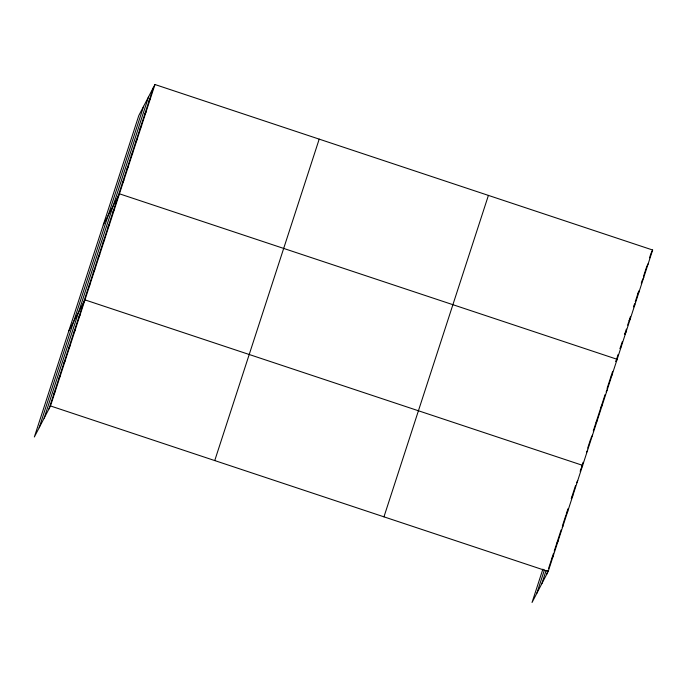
<?xml version="1.0" encoding="UTF-8"?>
<svg xmlns="http://www.w3.org/2000/svg" width="687" height="687" viewBox="0 0 687 687"><rect width="100%" height="100%" fill="white"/><g stroke="black" fill="none" stroke-linecap="round" stroke-linejoin="round"><path stroke-width="1.03" d="M39.176 427.718L143.635 106.287M44.14 418.177L148.598 96.738M48.966 408.911L153.424 87.472M154.961 84.518L138.808 115.545L34.35 436.984L50.503 405.957L154.961 84.518L652.65 250.016L548.192 571.455L532.039 602.482L542.876 569.137M214.739 460.573L319.197 139.135M383.956 516.839L488.414 195.4M536.865 593.216L544.413 569.978M541.828 583.667L546.096 570.536M546.654 574.401L547.968 570.365M548.621 568.338L551.584 559.252M551.91 558.239L553.55 553.19M554.203 551.172L556.504 544.095M556.831 543.082L561.099 529.952M562.413 525.916L566.028 514.803M567.994 508.741L566.354 513.79L567.891 510.836M575.543 485.503L571.275 498.633L572.812 495.688M580.146 471.359L581.125 468.328M581.451 467.323L583.1 462.265M587.694 448.122L590.648 439.036M593.276 430.955L595.569 423.879M600.498 408.722L595.904 422.866L597.432 419.92M605.092 394.587L600.824 407.717L602.362 404.763M607.059 388.524L610.674 377.412M611.001 376.399L612.641 371.349M615.913 361.276L618.137 354.449M622.259 341.765L620.035 348.592L621.572 345.647M624.792 333.959L626.381 329.082M627.652 325.174L628.596 322.246M630.503 316.398L628.914 321.276L630.451 318.321M633.672 306.634L634.625 303.706M635.26 301.756L637.476 294.929M638.747 291.022L637.794 293.95L639.331 290.996M641.28 283.216L642.233 280.287M643.504 276.389L646.355 267.604M649.524 257.848L651.113 252.971M148.985 101.135L150.522 98.181M144.545 114.798L146.082 111.844M140.105 128.46L141.642 125.506M135.665 142.115L137.202 139.169M131.226 155.777L132.763 152.823M126.786 169.44L128.323 166.486M122.346 183.103L123.883 180.149M103.29 224.838L119.444 193.811L617.132 359.301L615.981 361.517M112.986 211.914L114.523 208.96M108.057 227.071L109.594 224.117M103.136 242.219L104.673 239.274M98.207 257.376L99.744 254.422M93.286 272.524L94.823 269.579M88.357 287.681L89.894 284.727M68.82 330.911L84.973 299.884L582.662 465.374L581.511 467.589M78.516 317.987L80.044 315.041M73.586 333.143L75.123 330.189M68.666 348.292L70.203 345.346M63.736 363.449L65.274 360.495M58.816 378.606L60.353 375.652M53.887 393.754L55.424 390.8M651.499 252.232L652.65 250.016M646.673 266.625L648.21 263.679M642.62 279.549L643.771 277.342M633.74 306.874L634.891 304.659M624.861 334.2L626.012 331.984M611.061 376.674L612.211 374.458M606.132 391.822L607.282 389.615M590.975 438.023L592.512 435.069M586.432 452.441L587.591 450.225M576.591 482.746L577.741 480.531M562.198 527.47L562.962 525.993M556.891 543.357L558.042 541.141M551.962 558.514L553.112 556.298M50.503 405.957L548.192 571.455"/></g></svg>
